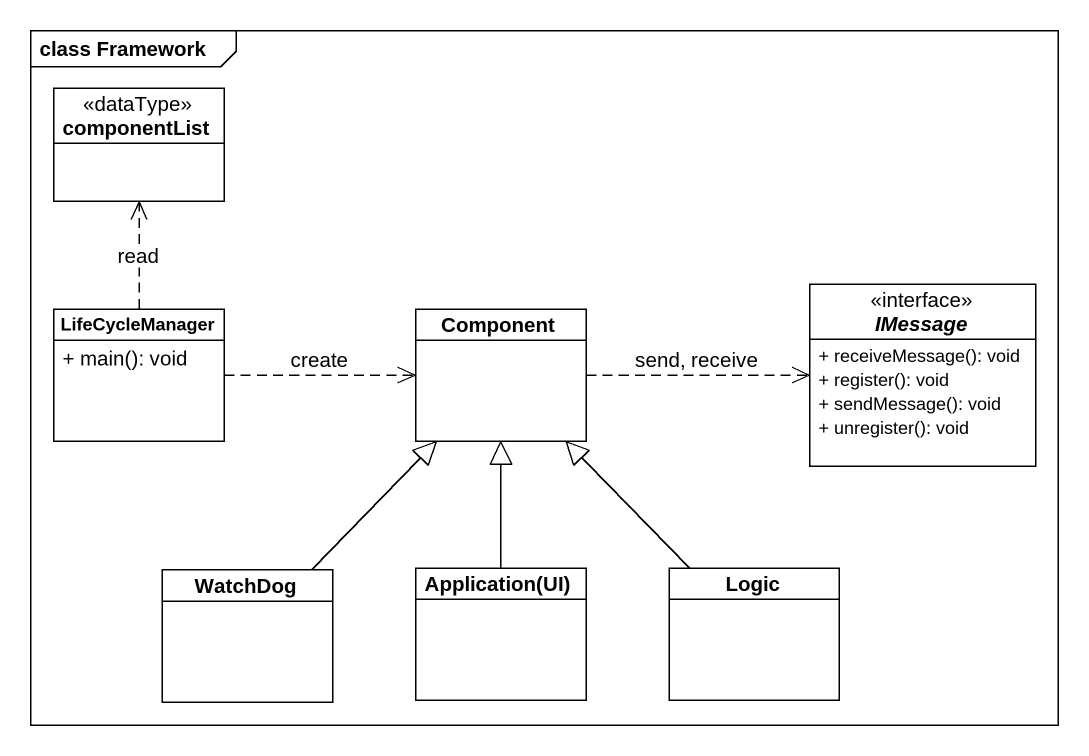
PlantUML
@startuml
mainframe class Framework
hide circle
hide empty members
skinparam classAttributeIconSize 0
class componentList <<dataType>>
class LifeCycleManager {
  + main(): void
}
class "Component" as Component_
interface IMessage {
  + receiveMessage(): void
  + register(): void
  + sendMessage(): void
  + unregister(): void
}
class WatchDog
class "Application(UI)" as Application_UI
class Logic
LifeCycleManager .up.> componentList : read
LifeCycleManager .right.> Component_ : create
Component_ .right.> IMessage : send, receive
WatchDog -up-|> Component_
Application_UI -up-|> Component_
Logic -up-|> Component_
@enduml
